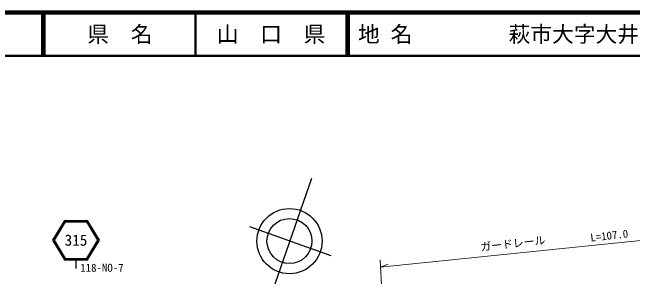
# Model space of a CAD drawing. Units: millimetres, scale not verified. Extents: x 40000 to 680000, y 20000 to 380000.
# Drawn here: x 290896 to 433544, y 319252 to 380000 of the extents above; entities that cross this region are included whole.
import ezdxf
from ezdxf.enums import TextEntityAlignment as Align

# ---------------------------------------------------------------- set-up
doc = ezdxf.new("R2010")
doc.units = ezdxf.units.MM
doc.header["$LTSCALE"] = 1000
for name, color, linetype, lineweight in [('M-BGD', 7, 'Continuous', 25), ('M-STR-HTXT', 7, 'Continuous', 13), ('M-STR-STRC', 7, 'Continuous', 25), ('M-TTL', 2, 'Continuous', 140), ('M-TTL-LINE', 7, 'Continuous', 50)]:
    doc.layers.add(name, color=color, linetype=linetype, lineweight=lineweight)
doc.layers.add('M-TTL-TXT', color=7, linetype='Continuous')
doc.styles.add('ＭＳ ゴシック', font='')
doc.styles.get('ＭＳ ゴシック').set_extended_font_data('MS Gothic')

msp = doc.modelspace()

# ---------------------------------------------------------------- linework, layer by layer
at = {"layer": 'M-BGD'}
for p, q in [((359700, 341790), (348811, 310655)), ((345393, 330787), (364146, 324088))]:
    msp.add_line(p, q, dxfattribs=at)
for centre, radius in [((354624, 327410), 7500), ((354612, 327420), 5178)]:
    msp.add_circle(centre, radius, dxfattribs=at)
at = {"layer": 'M-STR-HTXT'}
for p, q in [((375506, 321403), (470460, 331141)), ((375464, 323108), (377935, 278316)), ((375506, 321403), (377345, 322094))]:
    msp.add_line(p, q, dxfattribs=at)
at = {"layer": 'M-STR-STRC'}
for p, q in [((302883, 332136), (300119, 327636)), ((303051, 331836), (300471, 327636)), ((302883, 332136), (308155, 332136)), ((303051, 331836), (307987, 331836)), ((310567, 327636), (307987, 331836)), ((310919, 327636), (308155, 332136)), ((300119, 327636), (302883, 323136)), ((300471, 327636), (303051, 323436)), ((305367, 327712), (305519, 327636)), ((307987, 323436), (310567, 327636)), ((308155, 323136), (310919, 327636)), ((302883, 323136), (308155, 323136)), ((303051, 323436), (307987, 323436)), ((305519, 323136), (305519, 321136))]:
    msp.add_line(p, q, dxfattribs=at)
at = {"layer": 'M-TTL'}
msp.add_line((680000, 380000), (40000, 380000), dxfattribs=at)
at = {"layer": 'M-TTL-LINE'}
for p, q in [((297750, 380000), (297750, 370000)), ((298250, 380000), (298250, 370000)), ((333000, 380000), (333000, 370000)), ((367750, 380000), (367750, 370000)), ((368250, 380000), (368250, 370000)), ((40000, 370000), (680000, 370000))]:
    msp.add_line(p, q, dxfattribs=at)

# ---------------------------------------------------------------- texts
at = {"layer": 'M-STR-HTXT', "style": 'ＭＳ ゴシック'}
msp.add_text('L=107.0', height=1833, rotation=6.344, dxfattribs=at).set_placement((428167, 328683), align=Align.MIDDLE_CENTER)
msp.add_text('ガードレール', height=1833, rotation=6.344, dxfattribs=at).set_placement((398705, 324564), align=Align.BOTTOM_LEFT)
at = {"layer": 'M-STR-STRC', "style": 'ＭＳ ゴシック'}
for s, height, p in [('315', 2566, (305519, 327636)), ('118-NO-7', 1833, (311487, 321276))]:
    msp.add_text(s, height=height, dxfattribs=at).set_placement(p, align=Align.MIDDLE_CENTER)
at = {"layer": 'M-TTL-TXT', "style": 'ＭＳ ゴシック'}
for s, p in [('県\u3000名', (315625, 375000)), ('山\u3000口\u3000県', (350375, 375000))]:
    msp.add_text(s, height=3666, dxfattribs=at).set_placement(p, align=Align.MIDDLE_CENTER)
for s, p in [('地 名', (370380, 375000)), ('萩市大字大井', (405024, 375000))]:
    msp.add_text(s, height=3666, dxfattribs=at).set_placement(p, align=Align.MIDDLE_LEFT)

doc.saveas('drawing.dxf')
